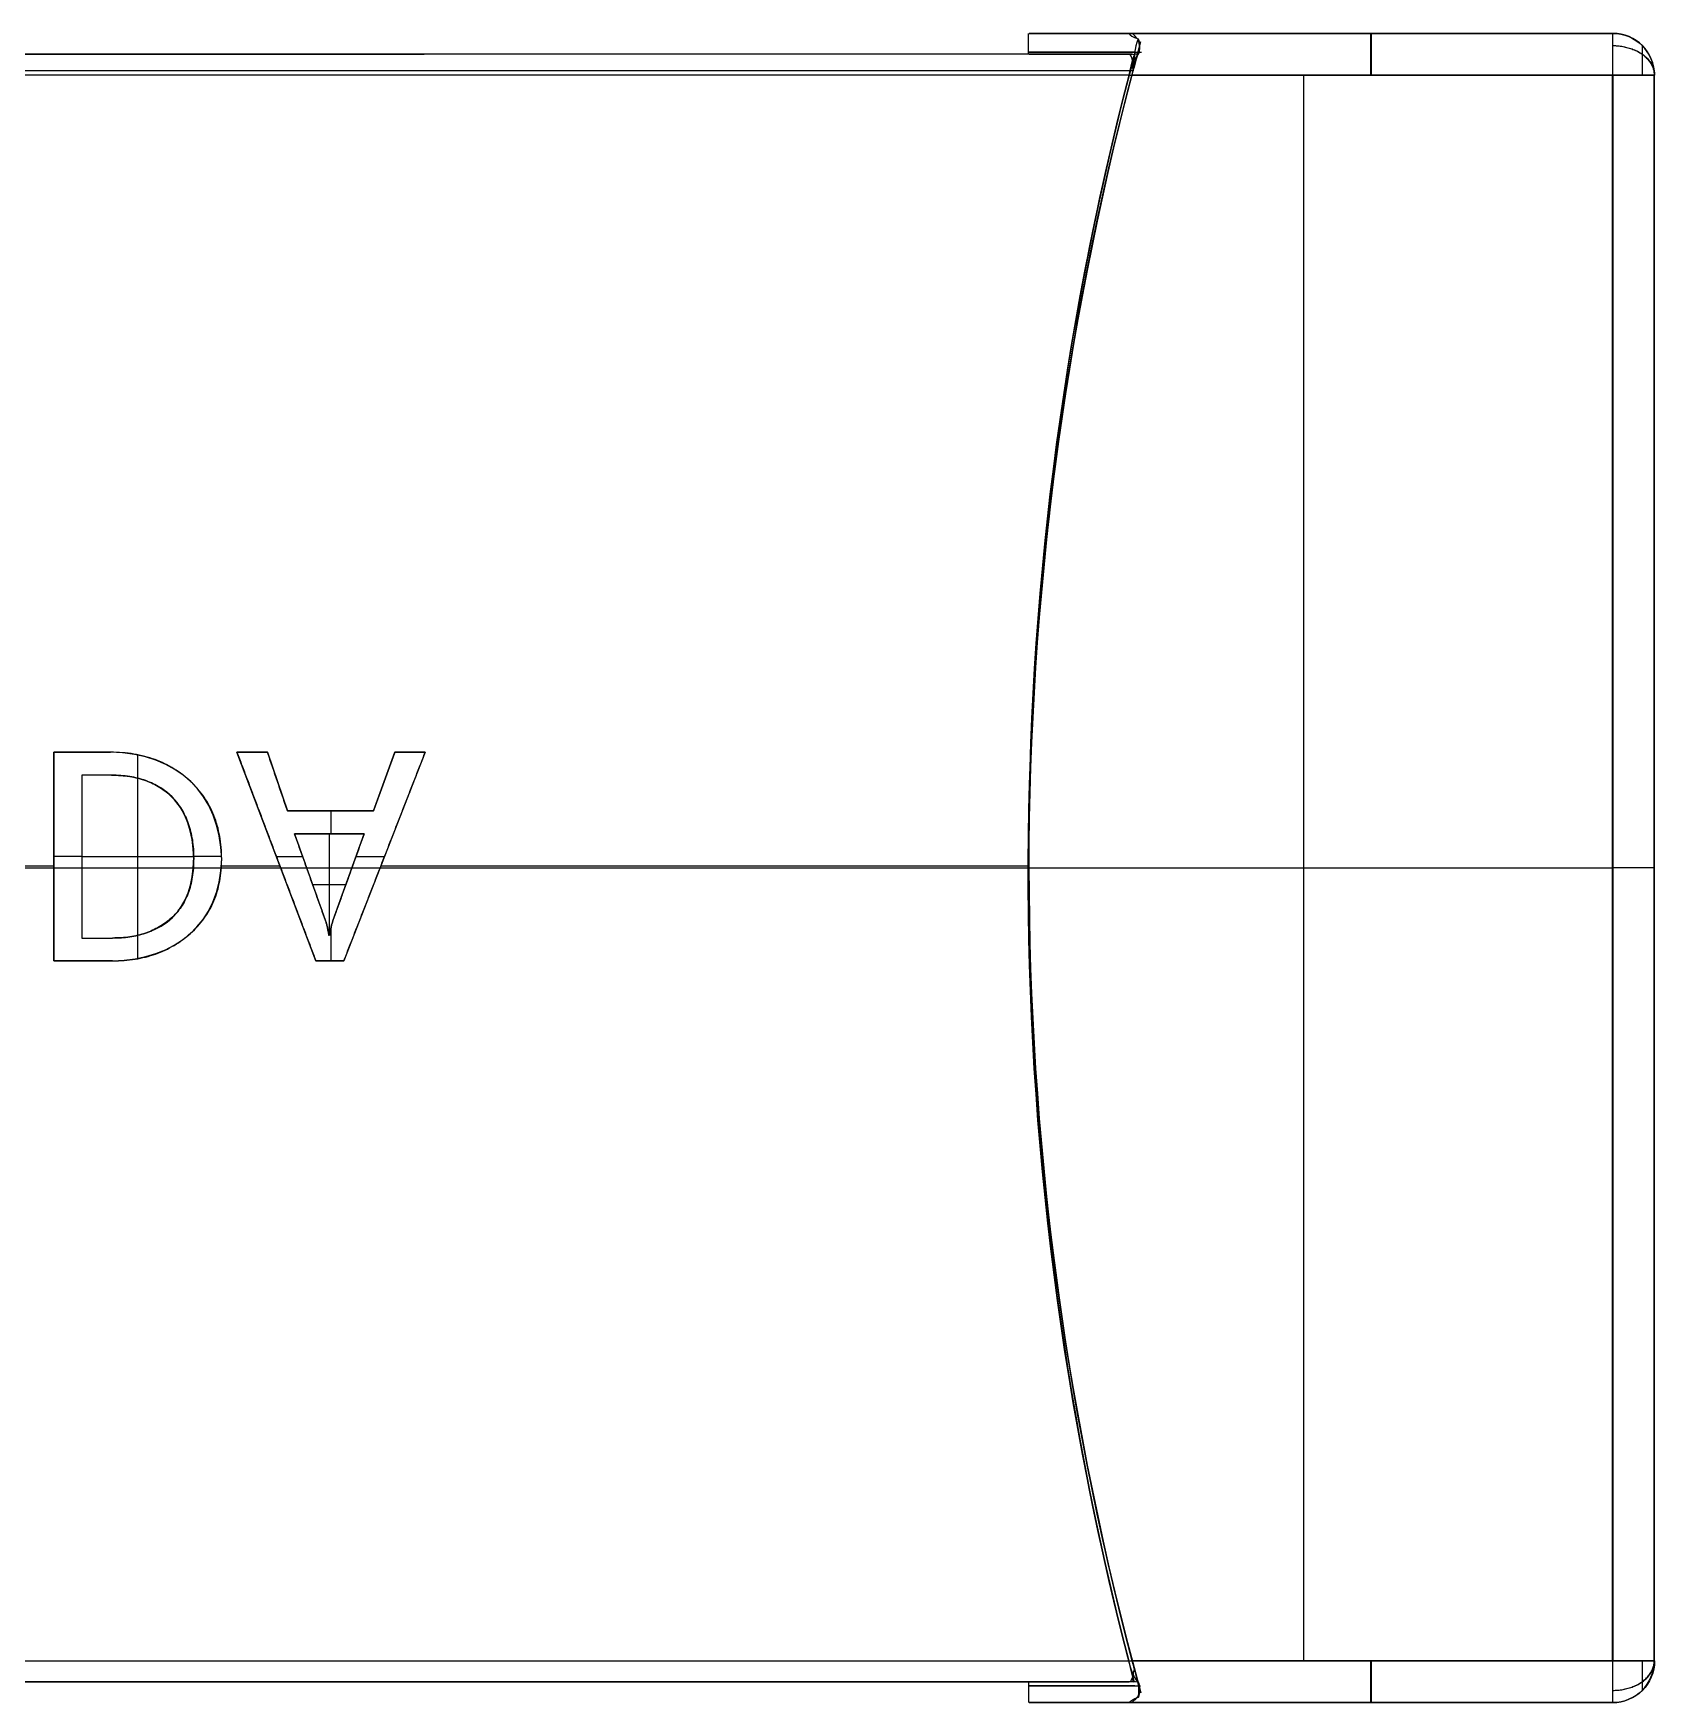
# Model space of a CAD drawing. Header units: millimetres. Extents: x 1.2 to 41.2, y 0.2 to 23.9.
# Drawn here: x 18.448 to 19.226, y 8.507 to 9.307 of the extents above; entities that cross this region are included whole.
import ezdxf

# ---------------------------------------------------------------- set-up
doc = ezdxf.new("R2010")
doc.units = ezdxf.units.MM
doc.layers.add('图层03', color=5, linetype='Continuous', true_color=0x0000ff)

msp = doc.modelspace()

# ---------------------------------------------------------------- linework, layer by layer
at = {"layer": '图层03', "color": 7, "true_color": 0xffffff}
for p, q in [((18.9254, 9.29736, 1.98468), (18.9254, 9.30736, 1.98468)), ((18.92567, 9.30736, 1.98754), (19.20544, 9.30736, 1.98748)), ((19.05723, 9.30736, 1.60746), (19.0574, 9.30736, 2.36756)), ((18.92567, 9.29736, 1.98855), (17.92494, 9.29736, 1.98877)), ((19.05722, 9.28736, 1.58746), (19.05722, 8.52726, 1.58746)), ((19.0574, 8.52726, 2.38756), (19.0574, 9.28736, 2.38756)), ((19.22544, 8.52726, 1.98747), (19.22544, 9.28736, 1.98747)), ((18.45823, 8.86277, 1.60259), (18.45823, 8.96278, 1.60259)), ((18.45823, 8.96278, 1.60259), (18.48542, 8.96278, 1.60259)), ((18.47182, 8.96278, 1.59759), (18.47183, 8.96278, 1.60759)), ((18.49848, 8.95027, 1.60758), (18.49848, 8.96157, 1.60758)), ((18.58385, 8.86277, 1.60256), (18.54604, 8.96278, 1.60257)), ((18.54604, 8.96278, 1.60257), (18.56068, 8.96278, 1.60257)), ((18.55336, 8.96278, 1.59757), (18.55336, 8.96278, 1.60757)), ((18.56068, 8.96278, 1.60257), (18.57023, 8.93473, 1.60257)), ((18.6363, 8.96278, 1.60255), (18.59727, 8.86277, 1.60256)), ((18.61154, 8.93473, 1.60256), (18.62166, 8.96278, 1.60256)), ((18.62166, 8.96278, 1.60256), (18.6363, 8.96278, 1.60255)), ((18.62898, 8.96278, 1.59755), (18.62898, 8.96278, 1.60756)), ((18.47164, 8.9518, 1.60259), (18.47164, 8.87374, 1.60259)), ((18.48584, 8.9518, 1.60259), (18.47164, 8.9518, 1.60259)), ((18.47874, 8.9518, 1.59759), (18.47874, 8.9518, 1.60759)), ((18.49848, 8.87506, 1.59758), (18.49848, 8.95036, 1.59758)), ((18.56545, 8.94875, 1.59757), (18.56546, 8.94875, 1.60757)), ((18.6166, 8.94875, 1.59756), (18.61661, 8.94875, 1.60756)), ((18.57023, 8.93473, 1.60257), (18.61154, 8.93473, 1.60256)), ((18.59089, 8.93473, 1.59756), (18.59089, 8.93473, 1.60756)), ((18.59117, 8.92375, 1.60756), (18.59117, 8.93473, 1.60756)), ((18.60705, 8.92375, 1.60256), (18.5736, 8.92375, 1.60257)), ((18.5736, 8.92375, 1.60257), (18.58852, 8.88198, 1.60256)), ((18.59032, 8.92375, 1.59756), (18.59033, 8.92375, 1.60756)), ((18.59032, 8.87506, 1.59756), (18.59032, 8.92375, 1.59756)), ((18.59199, 8.88198, 1.60256), (18.60705, 8.92375, 1.60256)), ((17.92536, 8.90731, 2.37781), (18.92549, 8.90731, 2.37759)), ((18.43383, 8.90832, 1.5976), (18.45823, 8.90832, 1.59759)), ((18.45823, 8.91277, 1.59759), (18.45823, 8.91277, 1.60759)), ((18.47165, 8.91277, 1.60759), (18.45823, 8.91277, 1.60759)), ((18.47164, 8.91277, 1.59759), (18.47165, 8.91277, 1.60759)), ((18.47164, 8.91277, 1.59759), (18.52529, 8.91277, 1.59758)), ((18.5387, 8.91277, 1.60758), (18.52528, 8.91277, 1.60758)), ((18.53858, 8.90832, 1.59757), (18.56663, 8.90832, 1.59757)), ((18.56495, 8.91277, 1.59757), (18.56495, 8.91277, 1.60757)), ((18.56495, 8.91277, 1.60757), (18.57752, 8.91277, 1.60757)), ((18.60309, 8.91277, 1.60756), (18.61679, 8.91277, 1.60756)), ((18.61505, 8.90832, 1.59756), (18.92566, 8.90832, 1.59749)), ((18.61678, 8.91277, 1.59756), (18.61679, 8.91277, 1.60756)), ((18.92549, 8.91017, 2.37759), (18.92549, 8.91017, 2.38759)), ((18.92558, 8.90731, 1.58749), (19.20535, 8.90731, 1.58743)), ((18.92576, 8.90731, 2.38759), (19.20553, 8.90731, 2.38753)), ((19.22536, 8.90731, 1.60742), (19.22552, 8.90731, 2.36752)), ((18.58106, 8.90286, 1.59756), (18.58106, 8.90286, 1.60757)), ((18.58231, 8.89936, 1.59756), (18.59825, 8.89936, 1.59756)), ((18.59952, 8.90286, 1.59756), (18.59952, 8.90286, 1.60756)), ((18.92532, 8.90444, 1.59751), (18.92531, 8.90444, 1.58749)), ((18.47164, 8.87374, 1.60259), (18.4864, 8.87374, 1.60259)), ((18.47902, 8.87374, 1.59759), (18.47902, 8.87374, 1.60759)), ((18.49848, 8.86381, 1.60758), (18.49848, 8.87511, 1.60758)), ((18.59117, 8.86277, 1.60756), (18.59117, 8.87885, 1.60756)), ((18.48645, 8.86277, 1.60259), (18.45823, 8.86277, 1.60259)), ((18.47234, 8.86277, 1.59759), (18.47234, 8.86277, 1.60759)), ((18.59727, 8.86277, 1.60256), (18.58385, 8.86277, 1.60256)), ((18.59056, 8.86277, 1.59756), (18.59056, 8.86277, 1.60756)), ((17.92527, 8.51726, 1.98675), (18.92574, 8.51726, 1.98653)), ((18.9254, 8.51728, 1.9904), (18.9254, 8.50726, 1.9904)), ((19.20544, 8.50726, 1.98748), (18.92567, 8.50726, 1.98754)), ((19.05723, 8.50726, 1.60746), (19.0574, 8.50726, 2.36756))]:
    msp.add_line(p, q, dxfattribs=at)
at = {"layer": '图层03', "color": 7, "true_color": 0xffffff, "extrusion": (1, 0, -0.000220476)}
for centre, start, end in [((9.28736, 1.61166, 19.08908), 270, 0), ((9.28736, 2.37176, 19.08908), 0, 90), ((8.52726, 1.61166, 19.08908), 180, 270), ((8.52726, 2.37176, 19.08908), 90, 180)]:
    msp.add_arc(centre, 0.02, start, end, dxfattribs=at)
at = {"layer": '图层03', "color": 7, "true_color": 0xffffff, "extrusion": (-1, 2.47818e-16, 0.000220476)}
for centre, start, end in [((-9.28736, 1.61166, -19.205), 180, 270), ((-9.28736, 2.37176, -19.205), 90, 180), ((-8.52726, 1.61166, -19.205), 270, 0), ((-8.52726, 2.37176, -19.205), 360, 90)]:
    msp.add_arc(centre, 0.02, start, end, dxfattribs=at)
at = {"layer": '图层03', "color": 7, "true_color": 0xffffff, "extrusion": (-0.000220476, 4.93038e-32, -1)}
for centre, start, end in [((-19.205, 9.28736, -1.61166), 90, 180), ((-19.205, 8.52726, -2.37176), 180, 270)]:
    msp.add_arc(centre, 0.02, start, end, dxfattribs=at)
at = {"layer": '图层03', "color": 7, "true_color": 0xffffff, "extrusion": (0.000220476, 0, 1)}
for centre, radius, start, end in [((19.205, 9.28736, 1.99171), 0.02, 0, 90), ((20.42515, 8.91017, 2.38373), 1.50019, 165.04059, 195.3932)]:
    msp.add_arc(centre, radius, start, end, dxfattribs=at)
at = {"layer": '图层03', "color": 7, "true_color": 0xffffff, "extrusion": (0.000220476, -9.59111e-12, 1)}
msp.add_arc((19.205, 9.28736, 2.37176), 0.02, 0, 90, dxfattribs=at)
at = {"layer": '图层03', "color": 7, "true_color": 0xffffff, "extrusion": (-0.000220476, 0, -1)}
for centre, radius, start, end in [((-20.42515, 8.90444, -1.60065), 1.50019, 345.0284, 15.42447), ((-19.205, 8.52726, -1.99171), 0.02, 180, 270)]:
    msp.add_arc(centre, radius, start, end, dxfattribs=at)
at = {"layer": '图层03', "color": 7, "true_color": 0xffffff, "extrusion": (0, 1, 0)}
for centre, radius, start, end in [((-20.42559, 1.98434, 9.29837), 1.50019, 345.05424, 15.4371), ((-19.20535, 1.60743, 9.28736), 0.02, 180.01263, 270.01263), ((-19.20552, 2.36752, 9.28736), 0.02, 90.01263, 180.01263), ((-19.20535, 1.60743, 8.90731), 0.02, 180.01263, 270.01263), ((-19.20535, 1.60743, 8.52726), 0.02, 180.01263, 270.01263), ((-19.20552, 2.36752, 8.52726), 0.02, 90.01263, 180.01263)]:
    msp.add_arc(centre, radius, start, end, dxfattribs=at)
at = {"layer": '图层03', "color": 7, "true_color": 0xffffff, "extrusion": (-0.000220476, 1.77981e-13, -1)}
msp.add_arc((-20.42515, 8.91017, -2.38176), 1.50019, 345.21209, 14.56185, dxfattribs=at)
at = {"layer": '图层03', "color": 7, "true_color": 0xffffff, "extrusion": (0, -1, 0)}
for centre, radius, start, end in [((19.20552, 2.36752, -8.90731), 0.02, 359.98737, 89.98737), ((20.42559, 1.99007, -8.51529), 1.50019, 165.01453, 195.38057)]:
    msp.add_arc(centre, radius, start, end, dxfattribs=at)
at = {"layer": '图层03', "color": 7, "true_color": 0xffffff, "extrusion": (0.000220476, -9.86076e-32, 1)}
msp.add_arc((19.205, 8.52726, 1.61166), 0.02, 270, 0, dxfattribs=at)
at = {"layer": '图层03', "color": 7, "true_color": 0xffffff, "extrusion": (4.37975e-13, -1, -9.60584e-16)}
msp.add_open_spline([(18.97518, 9.30736, 2.36758), (18.90974, 9.30736, 2.11992), (18.90916, 9.30736, 1.85542), (18.97351, 9.30736, 1.60748)], degree=3, dxfattribs=at)
at = {"layer": '图层03', "color": 7, "true_color": 0xffffff}
for points, degree in [([(18.97351, 9.30736, 1.60748), (18.97437, 9.30647, 1.60414), (18.97525, 9.30557, 1.60081), (18.97792, 9.30468, 1.59748)], 3), ([(18.97351, 9.30736, 1.60748), (19.08943, 9.30736, 1.60745), (19.20535, 9.30736, 1.60743)], 2), ([(18.97799, 9.30437, 2.37807), (18.97695, 9.30557, 2.37425), (18.97606, 9.30647, 2.37091), (18.97518, 9.30736, 2.36758)], 3), ([(19.20552, 9.30736, 2.36752), (19.09035, 9.30736, 2.36755), (18.97518, 9.30736, 2.36758)], 2), ([(19.20535, 9.30736, 1.60743), (19.20544, 9.30736, 1.98748), (19.20552, 9.30736, 2.36752)], 2), ([(18.97518, 9.29736, 2.36758), (18.42515, 9.29729, 2.36871), (17.87513, 9.29722, 2.36984)], 2), ([(18.97351, 9.29736, 1.60748), (18.42525, 9.29736, 1.6076), (17.877, 9.29736, 1.60772)], 2), ([(18.97554, 9.28938, 1.59762), (18.97552, 9.29522, 1.5998), (18.9747, 9.29736, 1.6029), (18.97351, 9.29736, 1.60748)], 3), ([(18.97368, 9.28736, 2.38758), (18.97455, 9.29069, 2.38668), (18.97543, 9.29403, 2.38579), (18.97809, 9.29736, 2.3849)], 3), ([(18.97782, 9.29785, 1.59046), (18.97678, 9.29403, 1.58926), (18.97588, 9.29069, 1.58837), (18.975, 9.28736, 1.58748)], 3), ([(18.97622, 9.29702, 2.37152), (18.97581, 9.29713, 2.37003), (18.97549, 9.29736, 2.3688), (18.97518, 9.29736, 2.36758)], 3), ([(18.97792, 9.30468, 1.59748), (18.97614, 9.30033, 1.59748), (18.97614, 9.29598, 1.59748), (18.97554, 9.28938, 1.59762)], 3), ([(18.97809, 9.29736, 2.3849), (18.97631, 9.29736, 2.38055), (18.97631, 9.29736, 2.3762), (18.97622, 9.29702, 2.37152)], 3), ([(18.97792, 9.30468, 1.59748), (18.97911, 9.30257, 1.59524), (18.97853, 9.30046, 1.593), (18.97782, 9.29785, 1.59046)], 3), ([(18.97809, 9.29736, 2.3849), (18.97928, 9.29959, 2.38279), (18.9787, 9.30183, 2.38068), (18.97799, 9.30437, 2.37807)], 3), ([(18.97554, 9.28938, 1.59762), (18.42525, 9.28938, 1.59774), (17.87496, 9.28938, 1.59786)], 2), ([(18.97351, 8.52726, 1.59748), (18.9091, 8.77519, 1.59749), (18.90962, 9.03968, 1.59749), (18.97554, 9.28938, 1.59762)], 3), ([(18.97368, 9.28736, 2.37758), (18.9745, 9.29136, 2.37758), (18.97531, 9.29524, 2.37492), (18.97622, 9.29702, 2.37152)], 3), ([(18.97368, 9.28736, 2.37758), (18.42542, 9.28736, 2.3777), (17.87717, 9.28736, 2.37782)], 2), ([(18.97368, 9.28736, 2.38758), (19.0896, 9.28736, 2.38755), (19.20553, 9.28736, 2.38753)], 2), ([(19.20535, 9.28736, 1.58743), (19.09018, 9.28736, 1.58745), (18.975, 9.28736, 1.58748)], 2), ([(19.20535, 8.52726, 1.58743), (19.20535, 8.90731, 1.58743), (19.20535, 9.28736, 1.58743)], 2), ([(19.20553, 9.28736, 2.38753), (19.20553, 8.90731, 2.38753), (19.20553, 8.52726, 2.38753)], 2), ([(19.22536, 8.52726, 1.60742), (19.22536, 8.90731, 1.60742), (19.22536, 9.28736, 1.60742)], 2), ([(19.22536, 9.28736, 1.60742), (19.22544, 9.28736, 1.98747), (19.22552, 9.28736, 2.36752)], 2), ([(19.22552, 8.52726, 2.36752), (19.22552, 8.90731, 2.36752), (19.22552, 9.28736, 2.36752)], 2), ([(18.48542, 8.96278, 1.59759), (18.47182, 8.96278, 1.59759), (18.45823, 8.96278, 1.59759)], 2), ([(18.45823, 8.96278, 1.59759), (18.45823, 8.91277, 1.59759), (18.45823, 8.86277, 1.59759)], 2), ([(18.45823, 8.96278, 1.60759), (18.45823, 8.91277, 1.60759), (18.45823, 8.86277, 1.60759)], 2), ([(18.45823, 8.96278, 1.59759), (18.45823, 8.96278, 1.60259), (18.45823, 8.96278, 1.60759)], 2), ([(18.48542, 8.96278, 1.60759), (18.47183, 8.96278, 1.60759), (18.45823, 8.96278, 1.60759)], 2), ([(18.48542, 8.96278, 1.59759), (18.48542, 8.96278, 1.60259), (18.48542, 8.96278, 1.60759)], 2), ([(18.49116, 8.96257, 1.60759), (18.49116, 8.96257, 1.60259), (18.49116, 8.96257, 1.59758)], 2), ([(18.49663, 8.9619, 1.60758), (18.49663, 8.9619, 1.60258), (18.49663, 8.9619, 1.59758)], 2), ([(18.56068, 8.96278, 1.59757), (18.55336, 8.96278, 1.59757), (18.54604, 8.96278, 1.59757)], 2), ([(18.54604, 8.96278, 1.59757), (18.56495, 8.91277, 1.59757), (18.58385, 8.86277, 1.59756)], 2), ([(18.54604, 8.96278, 1.59757), (18.54604, 8.96278, 1.60257), (18.54605, 8.96278, 1.60757)], 2), ([(18.54605, 8.96278, 1.60757), (18.56495, 8.91277, 1.60757), (18.58386, 8.86277, 1.60757)], 2), ([(18.56068, 8.96278, 1.60757), (18.55336, 8.96278, 1.60757), (18.54605, 8.96278, 1.60757)], 2), ([(18.56068, 8.96278, 1.59757), (18.56068, 8.96278, 1.60257), (18.56068, 8.96278, 1.60757)], 2), ([(18.57023, 8.93473, 1.60757), (18.56546, 8.94875, 1.60757), (18.56068, 8.96278, 1.60757)], 2), ([(18.57023, 8.93473, 1.59757), (18.56545, 8.94875, 1.59757), (18.56068, 8.96278, 1.59757)], 2), ([(18.59727, 8.86277, 1.60756), (18.61679, 8.91277, 1.60756), (18.6363, 8.96278, 1.60755)], 2), ([(18.59727, 8.86277, 1.59756), (18.61678, 8.91277, 1.59756), (18.6363, 8.96278, 1.59755)], 2), ([(18.62166, 8.96278, 1.59756), (18.6166, 8.94875, 1.59756), (18.61154, 8.93473, 1.59756)], 2), ([(18.62167, 8.96278, 1.60756), (18.61661, 8.94875, 1.60756), (18.61155, 8.93473, 1.60756)], 2), ([(18.6363, 8.96278, 1.59755), (18.62898, 8.96278, 1.59755), (18.62166, 8.96278, 1.59756)], 2), ([(18.62166, 8.96278, 1.59756), (18.62166, 8.96278, 1.60256), (18.62167, 8.96278, 1.60756)], 2), ([(18.6363, 8.96278, 1.60755), (18.62898, 8.96278, 1.60756), (18.62167, 8.96278, 1.60756)], 2), ([(18.6363, 8.96278, 1.59755), (18.6363, 8.96278, 1.60255), (18.6363, 8.96278, 1.60755)], 2), ([(18.50183, 8.96082, 1.60758), (18.50183, 8.96082, 1.60258), (18.50183, 8.96082, 1.59758)], 2), ([(18.50677, 8.95927, 1.60758), (18.50677, 8.95927, 1.60258), (18.50677, 8.95927, 1.59758)], 2), ([(18.51144, 8.95731, 1.60758), (18.51144, 8.95731, 1.60258), (18.51144, 8.95731, 1.59758)], 2), ([(18.51584, 8.95491, 1.60758), (18.51584, 8.95491, 1.60258), (18.51584, 8.95491, 1.59758)], 2), ([(18.47165, 8.9518, 1.60759), (18.47164, 8.9518, 1.60259), (18.47164, 8.9518, 1.59759)], 2), ([(18.47164, 8.9518, 1.59759), (18.47164, 8.91277, 1.59759), (18.47164, 8.87374, 1.59759)], 2), ([(18.48584, 8.9518, 1.59759), (18.47874, 8.9518, 1.59759), (18.47164, 8.9518, 1.59759)], 2), ([(18.47165, 8.9518, 1.60759), (18.47165, 8.91277, 1.60759), (18.47165, 8.87374, 1.60759)], 2), ([(18.48584, 8.9518, 1.60759), (18.47874, 8.9518, 1.60759), (18.47165, 8.9518, 1.60759)], 2), ([(18.48584, 8.9518, 1.60759), (18.48584, 8.9518, 1.60259), (18.48584, 8.9518, 1.59759)], 2), ([(18.49036, 8.95163, 1.60759), (18.49036, 8.95163, 1.60259), (18.49036, 8.95163, 1.59758)], 2), ([(18.49463, 8.95113, 1.60758), (18.49463, 8.95113, 1.60258), (18.49463, 8.95113, 1.59758)], 2), ([(18.49865, 8.95032, 1.60758), (18.49865, 8.95032, 1.60258), (18.49865, 8.95032, 1.59758)], 2), ([(18.5024, 8.94917, 1.60758), (18.5024, 8.94917, 1.60258), (18.5024, 8.94917, 1.59758)], 2), ([(18.50589, 8.94769, 1.60758), (18.50589, 8.94769, 1.60258), (18.50589, 8.94769, 1.59758)], 2), ([(18.50915, 8.94587, 1.60758), (18.50915, 8.94587, 1.60258), (18.50915, 8.94587, 1.59758)], 2), ([(18.51996, 8.95205, 1.60758), (18.51996, 8.95205, 1.60258), (18.51995, 8.95205, 1.59758)], 2), ([(18.52382, 8.94877, 1.60758), (18.52382, 8.94877, 1.60258), (18.52382, 8.94877, 1.59758)], 2), ([(18.51214, 8.94374, 1.60758), (18.51214, 8.94374, 1.60258), (18.51214, 8.94374, 1.59758)], 2), ([(18.51487, 8.94128, 1.60758), (18.51487, 8.94128, 1.60258), (18.51487, 8.94128, 1.59758)], 2), ([(18.51731, 8.93852, 1.60758), (18.51731, 8.93852, 1.60258), (18.51731, 8.93852, 1.59758)], 2), ([(18.52731, 8.94513, 1.60758), (18.52731, 8.94513, 1.60258), (18.52731, 8.94513, 1.59758)], 2), ([(18.53034, 8.94119, 1.60758), (18.53034, 8.94119, 1.60258), (18.53034, 8.94119, 1.59758)], 2), ([(18.51944, 8.93549, 1.60758), (18.51944, 8.93549, 1.60258), (18.51944, 8.93549, 1.59758)], 2), ([(18.52123, 8.93219, 1.60758), (18.52123, 8.93219, 1.60258), (18.52123, 8.93219, 1.59758)], 2), ([(18.53292, 8.93698, 1.60758), (18.53291, 8.93698, 1.60258), (18.53291, 8.93698, 1.59758)], 2), ([(18.53501, 8.93246, 1.60758), (18.53501, 8.93246, 1.60258), (18.53501, 8.93246, 1.59757)], 2), ([(18.61154, 8.93473, 1.59756), (18.59089, 8.93473, 1.59756), (18.57023, 8.93473, 1.59757)], 2), ([(18.57023, 8.93473, 1.59757), (18.57023, 8.93473, 1.60257), (18.57023, 8.93473, 1.60757)], 2), ([(18.61155, 8.93473, 1.60756), (18.59089, 8.93473, 1.60756), (18.57023, 8.93473, 1.60757)], 2), ([(18.61154, 8.93473, 1.59756), (18.61154, 8.93473, 1.60256), (18.61155, 8.93473, 1.60756)], 2), ([(18.5227, 8.92865, 1.60758), (18.5227, 8.92865, 1.60258), (18.5227, 8.92865, 1.59758)], 2), ([(18.52384, 8.92482, 1.60758), (18.52384, 8.92482, 1.60258), (18.52384, 8.92482, 1.59758)], 2), ([(18.53663, 8.92766, 1.60758), (18.53663, 8.92766, 1.60258), (18.53663, 8.92766, 1.59757)], 2), ([(18.53779, 8.92257, 1.60758), (18.53779, 8.92257, 1.60257), (18.53779, 8.92257, 1.59757)], 2), ([(18.5736, 8.92375, 1.60757), (18.59033, 8.92375, 1.60756), (18.60705, 8.92375, 1.60756)], 2), ([(18.60705, 8.92375, 1.59756), (18.59032, 8.92375, 1.59756), (18.5736, 8.92375, 1.59757)], 2), ([(18.5736, 8.92375, 1.59757), (18.5736, 8.92375, 1.60257), (18.5736, 8.92375, 1.60757)], 2), ([(18.58852, 8.88198, 1.60756), (18.58106, 8.90286, 1.60757), (18.5736, 8.92375, 1.60757)], 2), ([(18.5736, 8.92375, 1.59757), (18.58106, 8.90286, 1.59756), (18.58852, 8.88198, 1.59756)], 2), ([(18.60705, 8.92375, 1.60756), (18.59952, 8.90286, 1.60756), (18.59199, 8.88198, 1.60756)], 2), ([(18.59199, 8.88198, 1.59756), (18.59952, 8.90286, 1.59756), (18.60705, 8.92375, 1.59756)], 2), ([(18.60705, 8.92375, 1.60756), (18.60705, 8.92375, 1.60256), (18.60705, 8.92375, 1.59756)], 2), ([(18.52466, 8.92074, 1.60758), (18.52466, 8.92074, 1.60258), (18.52466, 8.92074, 1.59758)], 2), ([(18.52514, 8.91641, 1.60758), (18.52514, 8.91641, 1.60258), (18.52514, 8.91641, 1.59758)], 2), ([(18.5385, 8.91717, 1.60758), (18.5385, 8.91717, 1.60257), (18.5385, 8.91717, 1.59757)], 2), ([(18.52514, 8.90721, 1.60758), (18.52514, 8.90721, 1.60258), (18.52514, 8.90721, 1.59758)], 2), ([(18.52531, 8.9118, 1.60758), (18.52531, 8.9118, 1.60258), (18.52531, 8.9118, 1.59758)], 2), ([(18.5385, 8.90608, 1.60758), (18.5385, 8.90608, 1.60257), (18.5385, 8.90608, 1.59757)], 2), ([(18.53873, 8.91151, 1.60758), (18.53873, 8.91151, 1.60257), (18.53873, 8.91151, 1.59757)], 2), ([(18.52381, 8.8989, 1.60758), (18.5238, 8.8989, 1.60258), (18.5238, 8.8989, 1.59758)], 2), ([(18.52464, 8.9029, 1.60758), (18.52464, 8.9029, 1.60258), (18.52464, 8.9029, 1.59758)], 2), ([(18.53779, 8.90094, 1.60758), (18.53779, 8.90094, 1.60257), (18.53779, 8.90094, 1.59757)], 2), ([(18.52112, 8.89177, 1.60758), (18.52112, 8.89177, 1.60258), (18.52112, 8.89177, 1.59758)], 2), ([(18.52262, 8.89518, 1.60758), (18.52262, 8.89518, 1.60258), (18.52262, 8.89518, 1.59758)], 2), ([(18.53501, 8.8915, 1.60758), (18.53501, 8.8915, 1.60258), (18.53501, 8.8915, 1.59757)], 2), ([(18.53663, 8.89608, 1.60758), (18.53663, 8.89608, 1.60258), (18.53663, 8.89608, 1.59757)], 2), ([(18.51458, 8.88329, 1.60758), (18.51458, 8.88329, 1.60258), (18.51458, 8.88329, 1.59758)], 2), ([(18.5171, 8.88583, 1.60758), (18.5171, 8.88583, 1.60258), (18.5171, 8.88583, 1.59758)], 2), ([(18.51927, 8.88865, 1.60758), (18.51927, 8.88865, 1.60258), (18.51927, 8.88865, 1.59758)], 2), ([(18.53034, 8.8832, 1.60758), (18.53034, 8.8832, 1.60258), (18.53034, 8.8832, 1.59758)], 2), ([(18.53292, 8.8872, 1.60758), (18.53291, 8.8872, 1.60258), (18.53291, 8.8872, 1.59758)], 2), ([(18.58852, 8.88198, 1.59756), (18.58852, 8.88198, 1.60256), (18.58852, 8.88198, 1.60756)], 2), ([(18.59199, 8.88198, 1.59756), (18.59199, 8.88198, 1.60256), (18.59199, 8.88198, 1.60756)], 2), ([(18.47165, 8.87374, 1.60759), (18.47164, 8.87374, 1.60259), (18.47164, 8.87374, 1.59759)], 2), ([(18.47164, 8.87374, 1.59759), (18.47902, 8.87374, 1.59759), (18.48639, 8.87374, 1.59759)], 2), ([(18.47165, 8.87374, 1.60759), (18.47902, 8.87374, 1.60759), (18.4864, 8.87374, 1.60759)], 2), ([(18.48639, 8.87374, 1.59759), (18.4864, 8.87374, 1.60259), (18.4864, 8.87374, 1.60759)], 2), ([(18.49067, 8.8739, 1.60759), (18.49066, 8.8739, 1.60259), (18.49066, 8.8739, 1.59758)], 2), ([(18.49471, 8.87433, 1.60758), (18.4947, 8.87433, 1.60258), (18.4947, 8.87433, 1.59758)], 2), ([(18.49855, 8.87508, 1.60758), (18.49855, 8.87508, 1.60258), (18.49855, 8.87508, 1.59758)], 2), ([(18.50218, 8.87613, 1.60758), (18.50217, 8.87613, 1.60258), (18.50217, 8.87613, 1.59758)], 2), ([(18.50561, 8.87748, 1.60758), (18.50561, 8.87748, 1.60258), (18.5056, 8.87748, 1.59758)], 2), ([(18.50881, 8.87912, 1.60758), (18.50881, 8.87912, 1.60258), (18.50881, 8.87912, 1.59758)], 2), ([(18.5118, 8.88106, 1.60758), (18.5118, 8.88106, 1.60258), (18.5118, 8.88106, 1.59758)], 2), ([(18.52382, 8.87601, 1.60758), (18.52382, 8.87601, 1.60258), (18.52382, 8.87601, 1.59758)], 2), ([(18.52731, 8.87946, 1.60758), (18.52731, 8.87946, 1.60258), (18.52731, 8.87946, 1.59758)], 2), ([(18.58896, 8.8806, 1.60756), (18.58896, 8.8806, 1.60256), (18.58896, 8.8806, 1.59756)], 2), ([(18.58938, 8.87898, 1.60756), (18.58938, 8.87898, 1.60256), (18.58938, 8.87898, 1.59756)], 2), ([(18.58976, 8.8771, 1.60756), (18.58976, 8.8771, 1.60256), (18.58976, 8.8771, 1.59756)], 2), ([(18.59029, 8.87496, 1.59756), (18.59029, 8.87496, 1.60256), (18.59029, 8.87496, 1.60756)], 2), ([(18.59087, 8.87727, 1.60756), (18.59087, 8.87727, 1.60256), (18.59087, 8.87727, 1.59756)], 2), ([(18.59125, 8.87921, 1.60756), (18.59125, 8.87921, 1.60256), (18.59125, 8.87921, 1.59756)], 2), ([(18.59163, 8.88078, 1.60756), (18.59163, 8.88078, 1.60256), (18.59163, 8.88078, 1.59756)], 2), ([(18.50704, 8.86608, 1.60758), (18.50703, 8.86608, 1.60258), (18.50703, 8.86608, 1.59758)], 2), ([(18.51159, 8.86793, 1.60758), (18.51159, 8.86793, 1.60258), (18.51159, 8.86793, 1.59758)], 2), ([(18.5159, 8.87022, 1.60758), (18.5159, 8.87022, 1.60258), (18.51589, 8.87022, 1.59758)], 2), ([(18.51998, 8.8729, 1.60758), (18.51997, 8.8729, 1.60258), (18.51997, 8.8729, 1.59758)], 2), ([(18.45823, 8.86277, 1.59759), (18.47234, 8.86277, 1.59759), (18.48645, 8.86277, 1.59759)], 2), ([(18.45823, 8.86277, 1.60759), (18.47234, 8.86277, 1.60759), (18.48645, 8.86277, 1.60759)], 2), ([(18.45823, 8.86277, 1.59759), (18.45823, 8.86277, 1.60259), (18.45823, 8.86277, 1.60759)], 2), ([(18.48645, 8.86277, 1.59759), (18.48645, 8.86277, 1.60259), (18.48645, 8.86277, 1.60759)], 2), ([(18.49196, 8.86298, 1.60759), (18.49196, 8.86298, 1.60258), (18.49196, 8.86298, 1.59758)], 2), ([(18.49722, 8.86359, 1.60758), (18.49722, 8.86359, 1.60258), (18.49722, 8.86359, 1.59758)], 2), ([(18.50223, 8.86463, 1.60758), (18.50223, 8.86463, 1.60258), (18.50223, 8.86463, 1.59758)], 2), ([(18.58385, 8.86277, 1.59756), (18.59056, 8.86277, 1.59756), (18.59727, 8.86277, 1.59756)], 2), ([(18.58386, 8.86277, 1.60757), (18.58385, 8.86277, 1.60256), (18.58385, 8.86277, 1.59756)], 2), ([(18.58386, 8.86277, 1.60757), (18.59056, 8.86277, 1.60756), (18.59727, 8.86277, 1.60756)], 2), ([(18.59727, 8.86277, 1.59756), (18.59727, 8.86277, 1.60256), (18.59727, 8.86277, 1.60756)], 2), ([(17.87567, 8.52726, 2.37782), (18.42542, 8.52726, 2.3777), (18.97518, 8.52726, 2.37758)], 2), ([(17.877, 8.52726, 1.59772), (18.42525, 8.52726, 1.5976), (18.97351, 8.52726, 1.59748)], 2), ([(18.9735, 8.52726, 1.58748), (19.08943, 8.52726, 1.58745), (19.20535, 8.52726, 1.58743)], 2), ([(18.97791, 8.51726, 1.59016), (18.97526, 8.52028, 1.58841), (18.97438, 8.52377, 1.58748), (18.9735, 8.52726, 1.58748)], 3), ([(18.97554, 8.5174, 1.60546), (18.97552, 8.51958, 1.59961), (18.97469, 8.52268, 1.59748), (18.97351, 8.52726, 1.59748)], 3), ([(18.97622, 8.52332, 2.37724), (18.97586, 8.52467, 2.37732), (18.97552, 8.52598, 2.37758), (18.97518, 8.52726, 2.37758)], 3), ([(18.97799, 8.51676, 2.38459), (18.97695, 8.52059, 2.38579), (18.97606, 8.52392, 2.38668), (18.97518, 8.52726, 2.38758)], 3), ([(19.20553, 8.52726, 2.38753), (19.09035, 8.52726, 2.38755), (18.97518, 8.52726, 2.38758)], 2), ([(18.97622, 8.52332, 2.37724), (18.97748, 8.51863, 2.37758), (18.97866, 8.51428, 2.37758), (18.97809, 8.50994, 2.37758)], 3), ([(19.22536, 8.52726, 1.60742), (19.22544, 8.52726, 1.98747), (19.22552, 8.52726, 2.36752)], 2), ([(17.87496, 8.5174, 1.6057), (18.42525, 8.5174, 1.60558), (18.97554, 8.5174, 1.60546)], 2), ([(17.87717, 8.51726, 2.36782), (18.42542, 8.51726, 2.3677), (18.97368, 8.51726, 2.36758)], 2), ([(18.97368, 8.51726, 2.36758), (18.90922, 8.51726, 2.11966), (18.90968, 8.51726, 1.85517), (18.97554, 8.5174, 1.60546)], 3), ([(18.97554, 8.5174, 1.60546), (18.9773, 8.51726, 1.59885), (18.97849, 8.51726, 1.5945), (18.97791, 8.51726, 1.59016)], 3), ([(18.97791, 8.51726, 1.59016), (18.9791, 8.51502, 1.59227), (18.97853, 8.51278, 1.59438), (18.97782, 8.51024, 1.59698)], 3), ([(18.97809, 8.50994, 2.37758), (18.97928, 8.51205, 2.37981), (18.9787, 8.51416, 2.38205), (18.97799, 8.51676, 2.38459)], 3), ([(18.97368, 8.50726, 2.36758), (18.97454, 8.50815, 2.37091), (18.97542, 8.50904, 2.37425), (18.97809, 8.50994, 2.37758)], 3), ([(18.97368, 8.50726, 2.36758), (19.0896, 8.50726, 2.36755), (19.20552, 8.50726, 2.36752)], 2), ([(18.97782, 8.51024, 1.59698), (18.97678, 8.50904, 1.60081), (18.97589, 8.50815, 1.60414), (18.97501, 8.50726, 1.60748)], 3), ([(19.20535, 8.50726, 1.60743), (19.09018, 8.50726, 1.60745), (18.97501, 8.50726, 1.60748)], 2), ([(19.20552, 8.50726, 2.36752), (19.20544, 8.50726, 1.98748), (19.20535, 8.50726, 1.60743)], 2)]:
    msp.add_open_spline(points, degree=degree, dxfattribs=at)
at = {"layer": '图层03', "color": 7, "true_color": 0xffffff, "extrusion": (2.25193e-12, -1, 1.25934e-13)}
msp.add_open_spline([(18.97351, 9.29736, 1.60748), (18.90916, 9.29736, 1.85542), (18.90974, 9.29736, 2.11992), (18.97518, 9.29736, 2.36758)], degree=3, dxfattribs=at)
at = {"layer": '图层03', "color": 7, "true_color": 0xffffff, "extrusion": (0.0001559, 0.707107, 0.707107)}
for points in [[(19.20535, 9.3015, 1.59328), (19.21707, 9.3015, 1.59328), (19.22535, 9.29564, 1.59914), (19.22536, 9.28736, 1.60742)], [(19.20552, 8.51312, 2.38167), (19.21724, 8.51312, 2.38167), (19.22553, 8.51897, 2.37581), (19.22552, 8.52726, 2.36752)]]:
    msp.add_rational_spline(points, [0.853553390593, 0.686886723927, 0.686886723927, 0.853553390593], degree=3, dxfattribs=at)
at = {"layer": '图层03', "color": 7, "true_color": 0xffffff, "extrusion": (-0.0001559, 0.707107, -0.707107)}
for points, weights in [([(19.20552, 9.3015, 2.38167), (19.21724, 9.3015, 2.38167), (19.22553, 9.29564, 2.37581), (19.22552, 9.28736, 2.36752)], [0.853553390594, 0.686886723927, 0.686886723927, 0.853553390594]), ([(19.20535, 8.51312, 1.59328), (19.21707, 8.51312, 1.59328), (19.22535, 8.51897, 1.59914), (19.22536, 8.52726, 1.60742)], [0.853553390593, 0.686886723927, 0.686886723927, 0.853553390593])]:
    msp.add_rational_spline(points, weights, degree=3, dxfattribs=at)
at = {"layer": '图层03', "color": 7, "true_color": 0xffffff, "extrusion": (-1, -3.85929e-12, 0.000220476)}
msp.add_rational_spline([(19.2195, 9.3015, 1.60743), (19.2195, 9.3015, 1.59914), (19.21949, 9.29564, 1.59328), (19.21949, 9.28736, 1.59328)], [0.853553390593, 0.686886723927, 0.686886723927, 0.853553390593], degree=3, dxfattribs=at)
at = {"layer": '图层03', "color": 7, "true_color": 0xffffff, "extrusion": (1, -1.18174e-17, -0.000220476)}
msp.add_rational_spline([(19.21967, 9.28736, 2.38167), (19.21967, 9.29564, 2.38167), (19.21967, 9.3015, 2.37581), (19.21966, 9.3015, 2.36752)], [0.853553390593, 0.686886723928, 0.686886723928, 0.853553390593], degree=3, dxfattribs=at)
at = {"layer": '图层03', "color": 7, "true_color": 0xffffff, "extrusion": (0.000220476, -4.49011e-16, 1)}
msp.add_open_spline([(18.975, 9.28736, 1.58748), (18.90962, 9.03968, 1.58749), (18.9091, 8.77519, 1.58749), (18.9735, 8.52726, 1.58748)], degree=3, dxfattribs=at)
at = {"layer": '图层03', "color": 7, "true_color": 0xffffff, "extrusion": (0.000220476, -1.91862e-14, 1)}
msp.add_open_spline([(18.97518, 8.52726, 2.38758), (18.9098, 8.77493, 2.38759), (18.90928, 9.03943, 2.38759), (18.97368, 9.28736, 2.38758)], degree=3, dxfattribs=at)
at = {"layer": '图层03', "color": 7, "true_color": 0xffffff, "extrusion": (0.000220476, 5.958e-14, 1)}
msp.add_open_spline([(18.53873, 8.91151, 1.59757), (18.53805, 8.94291, 1.59757), (18.51761, 8.9622, 1.59758), (18.48542, 8.96278, 1.59759)], degree=3, dxfattribs=at)
at = {"layer": '图层03', "color": 7, "true_color": 0xffffff, "extrusion": (0.000220476, 2.00075e-14, 1)}
msp.add_open_spline([(18.53873, 8.91151, 1.60758), (18.53869, 8.9134, 1.60758), (18.53861, 8.91711, 1.60758), (18.53788, 8.92251, 1.60758), (18.53673, 8.92763, 1.60758), (18.53511, 8.93246, 1.60758), (18.53301, 8.93701, 1.60758), (18.53041, 8.94125, 1.60758), (18.52737, 8.94521, 1.60758), (18.52388, 8.94884, 1.60758), (18.52002, 8.9521, 1.60758), (18.51589, 8.95499, 1.60758), (18.51146, 8.95739, 1.60758), (18.50676, 8.95936, 1.60758), (18.50181, 8.96092, 1.60758), (18.49658, 8.96198, 1.60758), (18.49109, 8.96268, 1.60759), (18.48734, 8.96274, 1.60759), (18.48542, 8.96278, 1.60759)], degree=3, knots=[0, 0, 0, 0, 0.00567375, 0.01112161, 0.01634941, 0.02142584, 0.02641321, 0.03135644, 0.03633872, 0.04138784, 0.04646656, 0.05148622, 0.05650882, 0.06158184, 0.06676175, 0.07208514, 0.07760397, 0.08335328, 0.08335328, 0.08335328, 0.08335328], dxfattribs=at)
at = {"layer": '图层03', "color": 7, "true_color": 0xffffff, "extrusion": (0.000220476, 2.00755e-14, 1)}
msp.add_open_spline([(18.53873, 8.91151, 1.60257), (18.53869, 8.9134, 1.60257), (18.53861, 8.91711, 1.60257), (18.53788, 8.92251, 1.60257), (18.53673, 8.92763, 1.60258), (18.53511, 8.93246, 1.60258), (18.53301, 8.93701, 1.60258), (18.5304, 8.94125, 1.60258), (18.52737, 8.94521, 1.60258), (18.52388, 8.94884, 1.60258), (18.52002, 8.9521, 1.60258), (18.51589, 8.95499, 1.60258), (18.51146, 8.95739, 1.60258), (18.50676, 8.95936, 1.60258), (18.50181, 8.96092, 1.60258), (18.49658, 8.96198, 1.60258), (18.49109, 8.96268, 1.60259), (18.48734, 8.96274, 1.60259), (18.48542, 8.96278, 1.60259)], degree=3, knots=[0, 0, 0, 0, 0.00567375, 0.01112161, 0.01634941, 0.02142584, 0.02641321, 0.03135644, 0.03633872, 0.04138784, 0.04646656, 0.05148622, 0.05650882, 0.06158184, 0.06676175, 0.07208514, 0.07760397, 0.08335328, 0.08335328, 0.08335328, 0.08335328], dxfattribs=at)
at = {"layer": '图层03', "color": 7, "true_color": 0xffffff, "extrusion": (-0.000220476, -1.24902e-13, -1)}
msp.add_open_spline([(18.52531, 8.9118, 1.60758), (18.52473, 8.93791, 1.60758), (18.51157, 8.95125, 1.60758), (18.48584, 8.9518, 1.60759)], degree=3, dxfattribs=at)
at = {"layer": '图层03', "color": 7, "true_color": 0xffffff, "extrusion": (-0.000220476, 1.3642e-13, -1)}
msp.add_open_spline([(18.52531, 8.9118, 1.59758), (18.52527, 8.91334, 1.59758), (18.52521, 8.91633, 1.59758), (18.52473, 8.92068, 1.59758), (18.52391, 8.92478, 1.59758), (18.52278, 8.92862, 1.59758), (18.5213, 8.93219, 1.59758), (18.51951, 8.93552, 1.59758), (18.51736, 8.93855, 1.59758), (18.51492, 8.94133, 1.59758), (18.51218, 8.9438, 1.59758), (18.50917, 8.94594, 1.59758), (18.5059, 8.94775, 1.59758), (18.50239, 8.94926, 1.59758), (18.4986, 8.95039, 1.59758), (18.49457, 8.9512, 1.59758), (18.49029, 8.95171, 1.59758), (18.48735, 8.95177, 1.59759), (18.48584, 8.9518, 1.59759)], degree=3, knots=[0, 0, 0, 0, 0.00462238, 0.00898145, 0.01314784, 0.01715172, 0.0209942, 0.02475232, 0.02846459, 0.03215639, 0.03583242, 0.03951355, 0.0432474, 0.04704448, 0.05097526, 0.05508552, 0.05938984, 0.06391685, 0.06391685, 0.06391685, 0.06391685], dxfattribs=at)
at = {"layer": '图层03', "color": 7, "true_color": 0xffffff, "extrusion": (-0.000220476, 1.36442e-13, -1)}
msp.add_open_spline([(18.48584, 8.9518, 1.60259), (18.48735, 8.95177, 1.60259), (18.49029, 8.95171, 1.60259), (18.49457, 8.9512, 1.60258), (18.49861, 8.95039, 1.60258), (18.50239, 8.94926, 1.60258), (18.5059, 8.94775, 1.60258), (18.50917, 8.94594, 1.60258), (18.51218, 8.9438, 1.60258), (18.51492, 8.94133, 1.60258), (18.51736, 8.93855, 1.60258), (18.51951, 8.93552, 1.60258), (18.5213, 8.93219, 1.60258), (18.52278, 8.92862, 1.60258), (18.52391, 8.92478, 1.60258), (18.52473, 8.92068, 1.60258), (18.52521, 8.91633, 1.60258), (18.52528, 8.91334, 1.60258), (18.52531, 8.9118, 1.60258)], degree=3, knots=[0, 0, 0, 0, 0.00452701, 0.00883133, 0.01294159, 0.01687237, 0.02066945, 0.0244033, 0.02808443, 0.03176046, 0.03545226, 0.03916453, 0.04292265, 0.04676513, 0.05076901, 0.05493539, 0.05929447, 0.06391685, 0.06391685, 0.06391685, 0.06391685], dxfattribs=at)
at = {"layer": '图层03', "color": 7, "true_color": 0xffffff, "extrusion": (-0.000220476, 7.47839e-14, -1)}
msp.add_open_spline([(18.48639, 8.87374, 1.59759), (18.48782, 8.87377, 1.59759), (18.4906, 8.87383, 1.59758), (18.49466, 8.87427, 1.59758), (18.49852, 8.87501, 1.59758), (18.50217, 8.87606, 1.59758), (18.5056, 8.87741, 1.59758), (18.50883, 8.87906, 1.59758), (18.51183, 8.88102, 1.59758), (18.51463, 8.88324, 1.59758), (18.51715, 8.88577, 1.59758), (18.51934, 8.88862, 1.59758), (18.5212, 8.89177, 1.59758), (18.52271, 8.89521, 1.59758), (18.52389, 8.89894, 1.59758), (18.52472, 8.90297, 1.59758), (18.52521, 8.90729, 1.59758), (18.52528, 8.91027, 1.59758), (18.52531, 8.9118, 1.59758)], degree=3, knots=[0, 0, 0, 0, 0.00427839, 0.00834875, 0.0122757, 0.01605127, 0.0197447, 0.02334719, 0.02692089, 0.03049215, 0.03406891, 0.03763481, 0.04127177, 0.04500645, 0.04891218, 0.05300766, 0.05734996, 0.06195333, 0.06195333, 0.06195333, 0.06195333], dxfattribs=at)
at = {"layer": '图层03', "color": 7, "true_color": 0xffffff, "extrusion": (-0.000220476, -3.31978e-15, -1)}
msp.add_open_spline([(18.4864, 8.87374, 1.60759), (18.51181, 8.87427, 1.60758), (18.52478, 8.88695, 1.60758), (18.52531, 8.9118, 1.60758)], degree=3, dxfattribs=at)
at = {"layer": '图层03', "color": 7, "true_color": 0xffffff, "extrusion": (-0.000220476, 7.47365e-14, -1)}
msp.add_open_spline([(18.52531, 8.9118, 1.60258), (18.52528, 8.91027, 1.60258), (18.52521, 8.90729, 1.60258), (18.52472, 8.90297, 1.60258), (18.52389, 8.89894, 1.60258), (18.52271, 8.89521, 1.60258), (18.5212, 8.89177, 1.60258), (18.51934, 8.88862, 1.60258), (18.51715, 8.88577, 1.60258), (18.51463, 8.88324, 1.60258), (18.51183, 8.88102, 1.60258), (18.50883, 8.87906, 1.60258), (18.5056, 8.87741, 1.60258), (18.50217, 8.87606, 1.60258), (18.49852, 8.87501, 1.60258), (18.49466, 8.87427, 1.60258), (18.4906, 8.87383, 1.60259), (18.48782, 8.87377, 1.60259), (18.4864, 8.87374, 1.60259)], degree=3, knots=[0, 0, 0, 0, 0.00460337, 0.00894566, 0.01304114, 0.01694687, 0.02068155, 0.02431852, 0.02788441, 0.03146118, 0.03503243, 0.03860614, 0.04220863, 0.04590206, 0.04967763, 0.05360457, 0.05767493, 0.06195333, 0.06195333, 0.06195333, 0.06195333], dxfattribs=at)
at = {"layer": '图层03', "color": 7, "true_color": 0xffffff, "extrusion": (-0.000220476, 3.58966e-14, -1)}
msp.add_open_spline([(18.48645, 8.86277, 1.59759), (18.51642, 8.86343, 1.59758), (18.53804, 8.88057, 1.59757), (18.53873, 8.91151, 1.59757)], degree=3, dxfattribs=at)
at = {"layer": '图层03', "color": 7, "true_color": 0xffffff, "extrusion": (-0.000220476, -2.53736e-14, -1)}
for points in [[(18.48645, 8.86277, 1.60759), (18.48829, 8.86281, 1.60759), (18.49189, 8.86289, 1.60759), (18.49718, 8.8635, 1.60758), (18.50222, 8.86456, 1.60758), (18.50703, 8.866, 1.60758), (18.51162, 8.86784, 1.60758), (18.51594, 8.87016, 1.60758), (18.52004, 8.87285, 1.60758), (18.52387, 8.87594, 1.60758), (18.52736, 8.87938, 1.60758), (18.5304, 8.88313, 1.60758), (18.53301, 8.88716, 1.60758), (18.5351, 8.89149, 1.60758), (18.53673, 8.8961, 1.60758), (18.53788, 8.90099, 1.60758), (18.53861, 8.90616, 1.60758), (18.53869, 8.9097, 1.60758), (18.53873, 8.91151, 1.60758)], [(18.48645, 8.86277, 1.60259), (18.48829, 8.86281, 1.60259), (18.49189, 8.86289, 1.60258), (18.49718, 8.8635, 1.60258), (18.50222, 8.86456, 1.60258), (18.50703, 8.866, 1.60258), (18.51161, 8.86784, 1.60258), (18.51594, 8.87016, 1.60258), (18.52004, 8.87285, 1.60258), (18.52387, 8.87594, 1.60258), (18.52736, 8.87938, 1.60258), (18.5304, 8.88313, 1.60258), (18.533, 8.88716, 1.60258), (18.5351, 8.89149, 1.60258), (18.53673, 8.8961, 1.60258), (18.53788, 8.90099, 1.60257), (18.53861, 8.90616, 1.60257), (18.53869, 8.9097, 1.60257), (18.53873, 8.91151, 1.60257)]]:
    msp.add_open_spline(points, degree=3, knots=[0, 0, 0, 0, 0.00552037, 0.0108239, 0.01595259, 0.02097671, 0.0259001, 0.03078434, 0.03567607, 0.04063056, 0.04554359, 0.05036102, 0.05512628, 0.05992397, 0.06478387, 0.06978859, 0.07499047, 0.08043531, 0.08043531, 0.08043531, 0.08043531], dxfattribs=at)
at = {"layer": '图层03', "color": 7, "true_color": 0xffffff, "extrusion": (-0.000220476, 8.67038e-12, -1)}
msp.add_open_spline([(18.59029, 8.87496, 1.60756), (18.59001, 8.87567, 1.60756), (18.58979, 8.87702, 1.60756), (18.58942, 8.87891, 1.60756), (18.589, 8.88053, 1.60756), (18.58868, 8.88152, 1.60756), (18.58852, 8.88198, 1.60756)], degree=3, knots=[-0.007248865, -0.007248865, -0.007248865, -0.007248865, -0.005070283, -0.003133343, -0.001449529, 0, 0, 0, 0], dxfattribs=at)
at = {"layer": '图层03', "color": 7, "true_color": 0xffffff, "extrusion": (-0.000220476, -6.18045e-12, -1)}
msp.add_open_spline([(18.58852, 8.88198, 1.59756), (18.58867, 8.88152, 1.59756), (18.589, 8.88053, 1.59756), (18.58941, 8.87891, 1.59756), (18.58979, 8.87702, 1.59756), (18.59001, 8.87567, 1.59756), (18.59029, 8.87496, 1.59756)], degree=3, knots=[-0.007248865, -0.007248865, -0.007248865, -0.007248865, -0.005799336, -0.004115523, -0.002178582, 0, 0, 0, 0], dxfattribs=at)
at = {"layer": '图层03', "color": 7, "true_color": 0xffffff, "extrusion": (-0.000220476, 9.58609e-13, -1)}
msp.add_open_spline([(18.59013, 8.87494, 1.60256), (18.59001, 8.87566, 1.60256), (18.58979, 8.87701, 1.60256), (18.58942, 8.87891, 1.60256), (18.589, 8.88053, 1.60256), (18.58867, 8.88152, 1.60256), (18.58852, 8.88198, 1.60256)], degree=3, knots=[-0.000026186, -0.000026186, -0.000026186, -0.000026186, 0.002165637, 0.004091068, 0.005764877, 0.007205793, 0.007205793, 0.007205793, 0.007205793], dxfattribs=at)
at = {"layer": '图层03', "color": 7, "true_color": 0xffffff, "extrusion": (-0.000220476, -9.14966e-12, -1)}
msp.add_open_spline([(18.59199, 8.88198, 1.60756), (18.59187, 8.88158, 1.60756), (18.59158, 8.88067, 1.60756), (18.59121, 8.87909, 1.60756), (18.59084, 8.87715, 1.60756), (18.59059, 8.87573, 1.60756), (18.59029, 8.87496, 1.60756)], degree=3, knots=[-0.007233145, -0.007233145, -0.007233145, -0.007233145, -0.005971093, -0.004352286, -0.002358744, 0, 0, 0, 0], dxfattribs=at)
at = {"layer": '图层03', "color": 7, "true_color": 0xffffff, "extrusion": (-0.000220476, 3.36506e-12, -1)}
msp.add_open_spline([(18.59029, 8.87496, 1.59756), (18.59059, 8.87573, 1.59756), (18.59084, 8.87715, 1.59756), (18.59121, 8.87909, 1.59756), (18.59158, 8.88067, 1.59756), (18.59187, 8.88158, 1.59756), (18.59199, 8.88198, 1.59756)], degree=3, knots=[-0.007233145, -0.007233145, -0.007233145, -0.007233145, -0.004874401, -0.002880858, -0.001262051, 0, 0, 0, 0], dxfattribs=at)
at = {"layer": '图层03', "color": 7, "true_color": 0xffffff, "extrusion": (0.000220476, -3.82134e-12, 1)}
msp.add_open_spline([(18.59199, 8.88198, 1.60256), (18.59187, 8.88158, 1.60256), (18.59158, 8.88067, 1.60256), (18.59121, 8.87909, 1.60256), (18.59084, 8.87714, 1.60256), (18.59058, 8.87571, 1.60256), (18.59044, 8.87493, 1.60256)], degree=3, knots=[0, 0, 0, 0, 0.001254323, 0.002863217, 0.004844551, 0.007217614, 0.007217614, 0.007217614, 0.007217614], dxfattribs=at)
at = {"layer": '图层03', "color": 7, "true_color": 0xffffff}
msp.add_open_spline([(18.97368, 8.51726, 2.36758), (18.97397, 8.51726, 2.36872), (18.97428, 8.51746, 2.36989), (18.97456, 8.51785, 2.37097), (18.97485, 8.51824, 2.37206), (18.97512, 8.51884, 2.37309), (18.97536, 8.51958, 2.37399), (18.97559, 8.52032, 2.37487), (18.97579, 8.52122, 2.37563), (18.97595, 8.52222, 2.37622), (18.97601, 8.52263, 2.37645), (18.97607, 8.52306, 2.37666), (18.97622, 8.52332, 2.37724)], degree=3, knots=[-0.01234253, -0.01234253, -0.01234253, -0.01234253, -0.00874759, -0.00874759, -0.00874759, -0.00514949, -0.00514949, -0.00514949, -0.00160541, -0.00160541, -0.00160541, 0, 0, 0, 0], dxfattribs=at)
at = {"layer": '图层03', "color": 7, "true_color": 0xffffff, "extrusion": (-1, -4.63795e-13, 0.000220476)}
msp.add_rational_spline([(19.21949, 8.52726, 1.59328), (19.21949, 8.51897, 1.59328), (19.2195, 8.51312, 1.59914), (19.2195, 8.51312, 1.60743)], [0.853553390593, 0.686886723927, 0.686886723927, 0.853553390593], degree=3, dxfattribs=at)
at = {"layer": '图层03', "color": 7, "true_color": 0xffffff, "extrusion": (-1, -3.93859e-13, 0.000220476)}
msp.add_rational_spline([(19.21966, 8.51312, 2.36752), (19.21967, 8.51312, 2.37581), (19.21967, 8.51897, 2.38167), (19.21967, 8.52726, 2.38167)], [0.853553390593, 0.686886723927, 0.686886723927, 0.853553390593], degree=3, dxfattribs=at)
at = {"layer": '图层03', "color": 7, "true_color": 0xffffff, "extrusion": (-3.6655e-13, -1, -1.93384e-14)}
msp.add_open_spline([(18.97501, 8.50726, 1.60748), (18.90968, 8.50726, 1.85517), (18.90922, 8.50726, 2.11966), (18.97368, 8.50726, 2.36758)], degree=3, dxfattribs=at)

doc.saveas('drawing.dxf')
